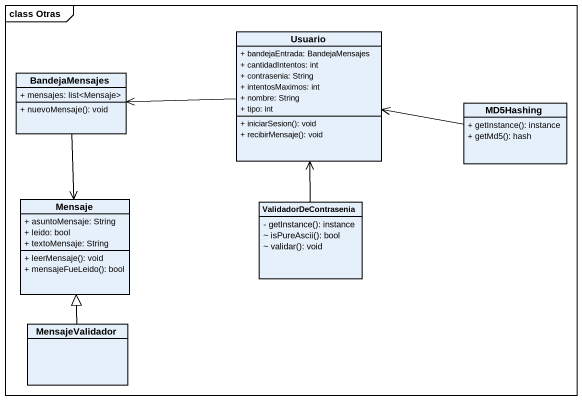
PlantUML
@startuml
mainframe class Otras
hide circle
hide empty members
skinparam classAttributeIconSize 0
class Usuario {
  + bandejaEntrada: BandejaMensajes
  + cantidadIntentos: int
  + contrasenia: String
  + intentosMaximos: int
  + nombre: String
  + tipo: int
  + iniciarSesion(): void
  + recibirMensaje(): void
}
class BandejaMensajes {
  + mensajes: list<Mensaje>
  + nuevoMensaje(): void
}
class MD5Hashing {
  + getInstance(): instance
  + getMd5(): hash
}
class Mensaje {
  + asuntoMensaje: String
  + leido: bool
  + textoMensaje: String
  + leerMensaje(): void
  + mensajeFueLeido(): bool
}
class ValidadorDeContrasenia {
  - getInstance(): instance
  ~ isPureAscii(): bool
  ~ validar(): void
}
class MensajeValidador
Usuario -left-> BandejaMensajes
BandejaMensajes --> Mensaje
MD5Hashing -left-> Usuario
ValidadorDeContrasenia -up-> Usuario
MensajeValidador -up-|> Mensaje
@enduml
